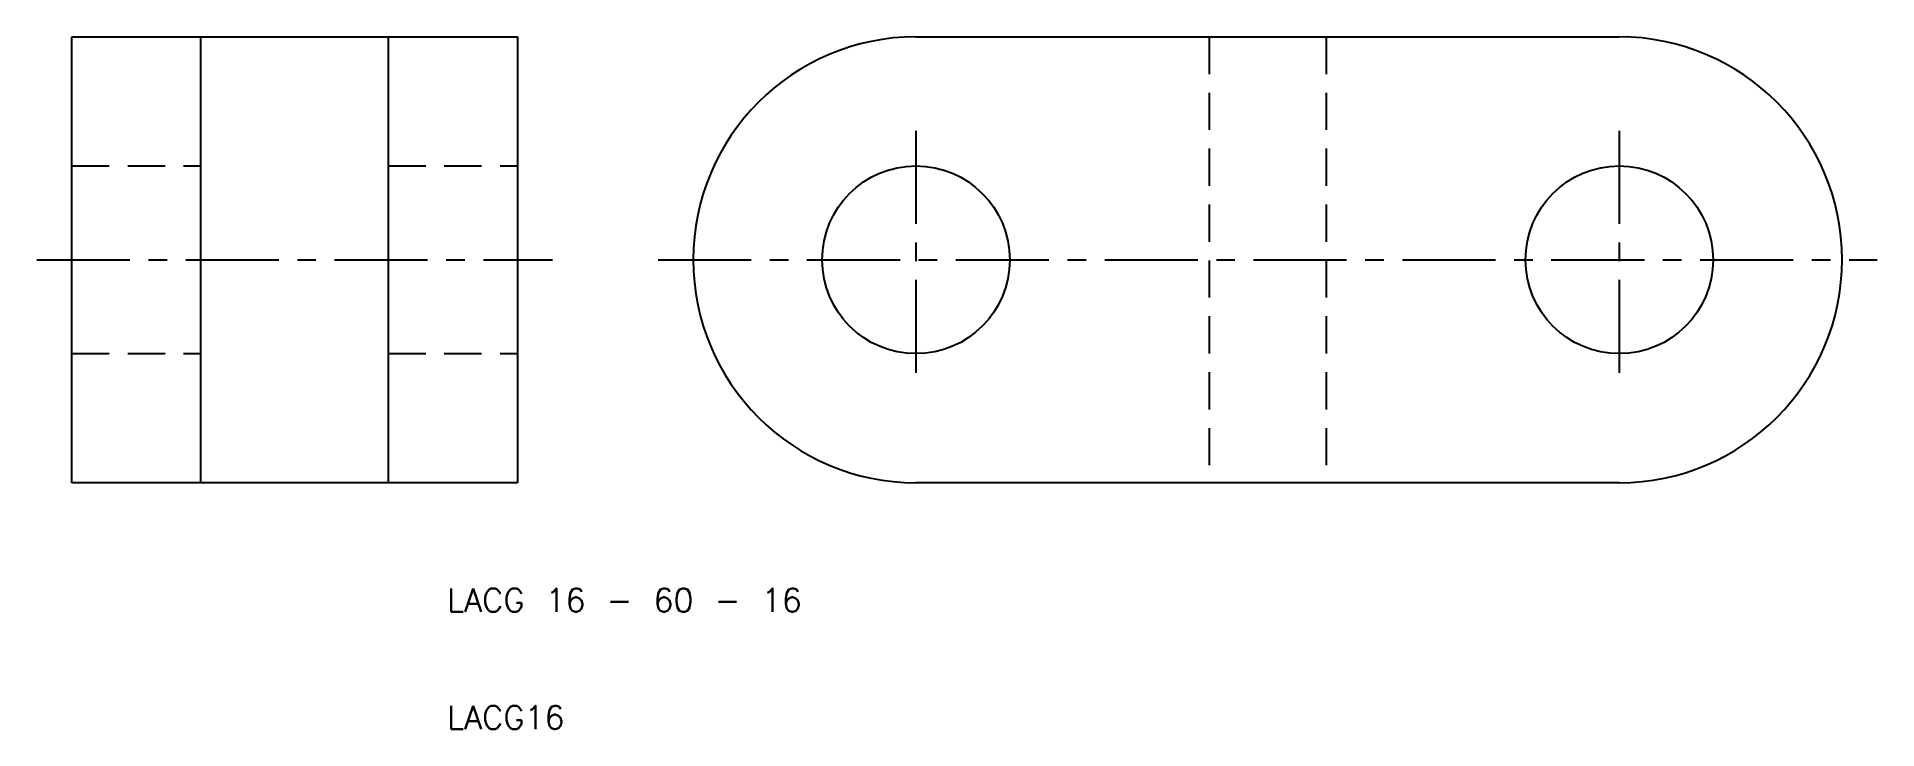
# Model space of a CAD drawing. Extents: x -25 to 132, y 10 to 69.
import ezdxf

# ---------------------------------------------------------------- set-up
doc = ezdxf.new("R2010")
doc.units = 0
doc.header["$LTSCALE"] = 0.25
doc.linetypes.add('CENTER', pattern=[50.8, 31.75, -6.35, 6.35, -6.35])
doc.linetypes.add('DASHED', pattern=[19.05, 12.7, -6.35])
doc.layers.get('0').update_dxf_attribs({"linetype": 'CONTINUOUS'})
doc.layers.add('CENTER', color=1, linetype='CENTER')
doc.styles.get("Standard").update_dxf_attribs({"font": 'txt.shx', "bigfont": 'extfont.shx'})

msp = doc.modelspace()

# ---------------------------------------------------------------- linework, layer by layer
for p, q in [((-22, 31), (-22, 69)), ((-22, 69), (16, 69)), ((-11, 31), (-11, 69)), ((5, 31), (5, 69)), ((16, 69), (16, 31)), ((16, 31), (-22, 31))]:
    msp.add_line(p, q)
at = {"color": 3, "linetype": 'DASHED'}
for p, q in [((75, 69), (75, 31)), ((85, 69), (85, 31)), ((-22, 58), (-11, 58)), ((5, 58), (16, 58)), ((-22, 42), (-11, 42)), ((5, 42), (16, 42))]:
    msp.add_line(p, q, dxfattribs=at)
for points in [[(50, 69), (110, 69)], [(110, 31), (50, 31)]]:
    msp.add_lwpolyline(points)
for centre in [(50, 50), (110, 50)]:
    msp.add_circle(centre, 8)
for centre, start, end in [((50, 50), 90, 270), ((110, 50), 270, 90)]:
    msp.add_arc(centre, 19, start, end)
at = {"layer": 'CENTER', "color": 1, "linetype": 'CENTER'}
for p, q in [((50, 61), (50, 39)), ((110, 61), (110, 39)), ((-25, 50), (19, 50)), ((28, 50), (132, 50))]:
    msp.add_line(p, q, dxfattribs=at)

# ---------------------------------------------------------------- texts
for s, p in [('LACG 16 - 60 - 16', (10, 20)), ('LACG16', (10, 10))]:
    msp.add_text(s, height=2).set_placement(p)

doc.saveas('drawing.dxf')
